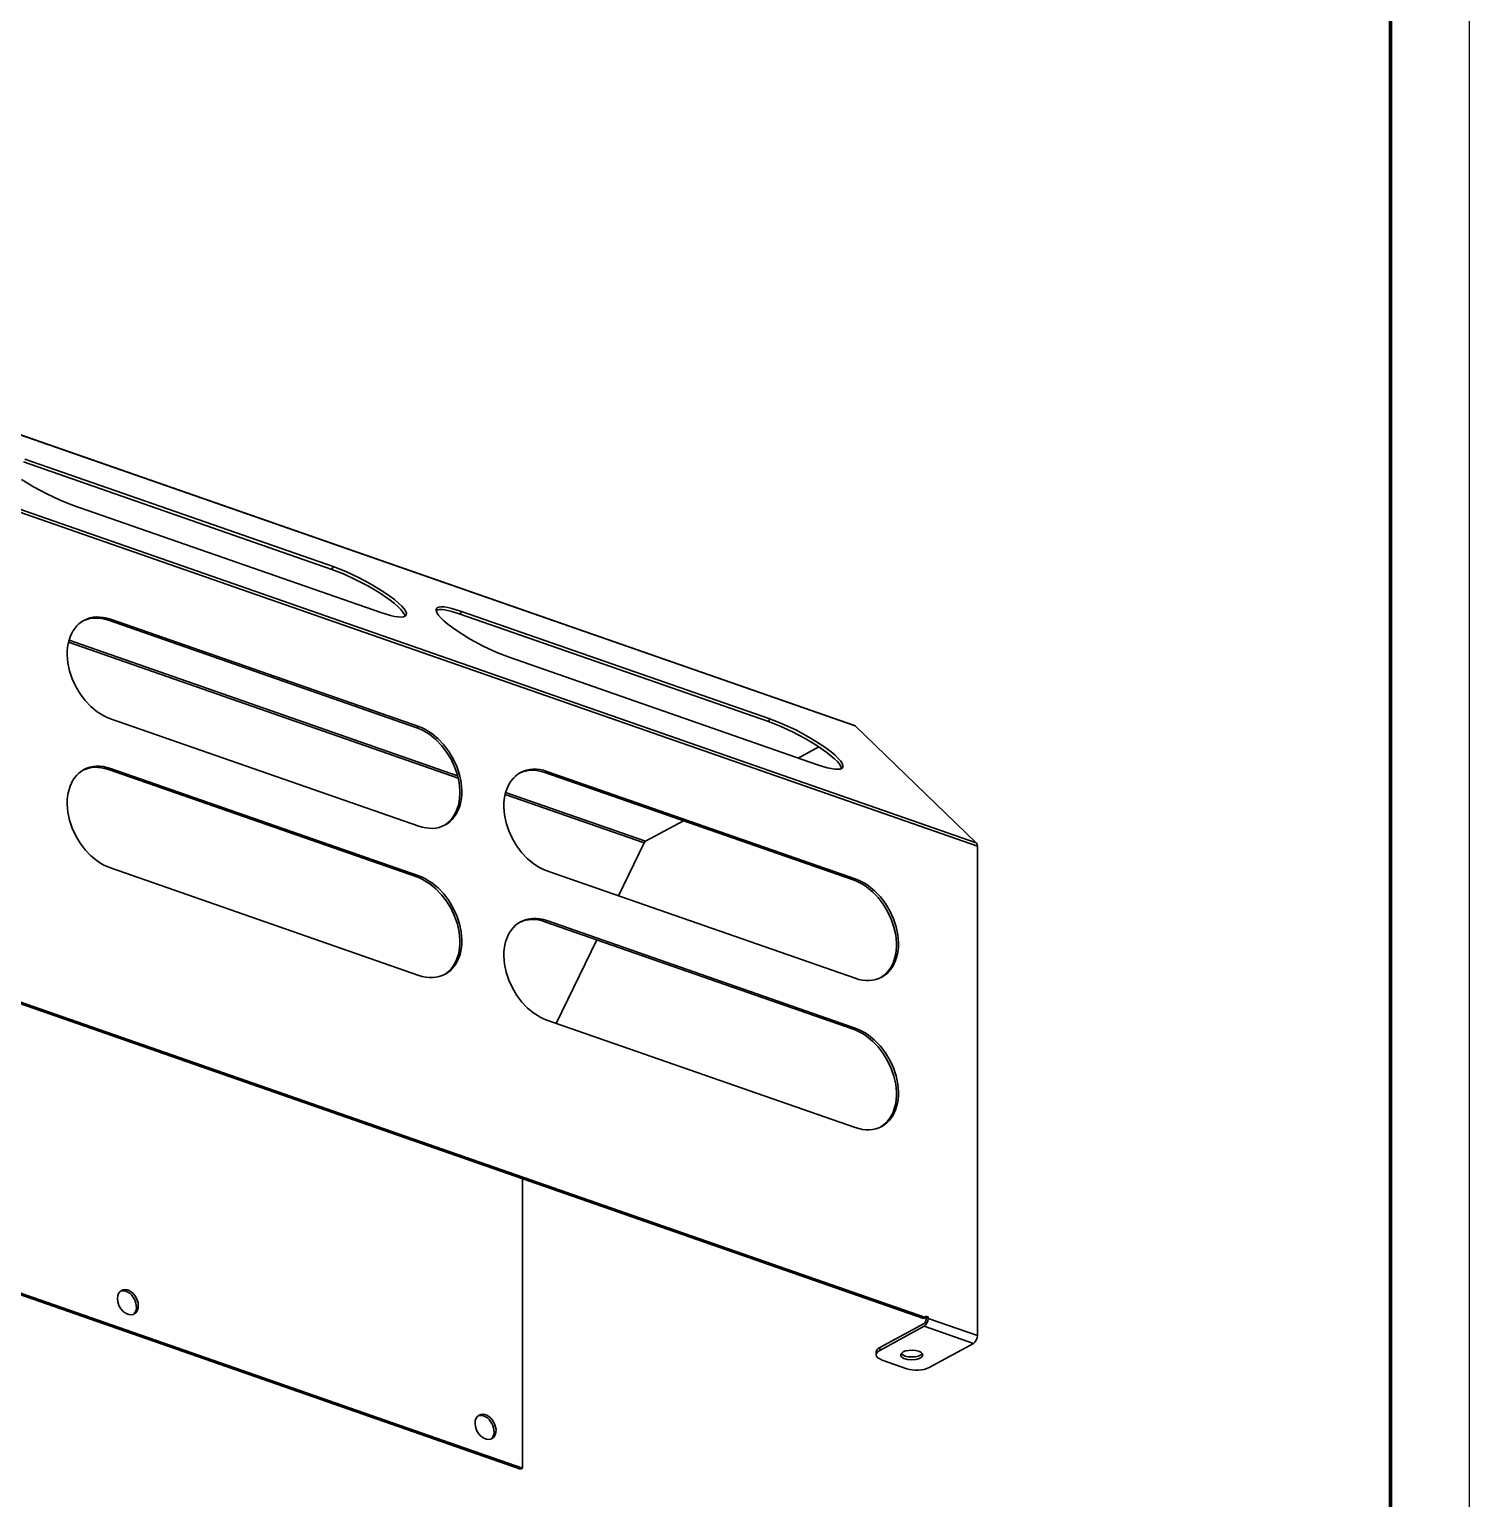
# Model space of a CAD drawing. Header units: millimetres. Extents: x 0 to 420, y 0 to 297.
# Drawn here: x 328.8 to 420, y 92.8 to 185.9 of the extents above; entities that cross this region are included whole.
import ezdxf

# ---------------------------------------------------------------- set-up
doc = ezdxf.new("R2010")
doc.units = ezdxf.units.MM

msp = doc.modelspace()

# ---------------------------------------------------------------- linework, layer by layer
at = {"color": 1, "lineweight": 35}
for p, q in [((381.051, 141.799), (263.139, 182.904)), ((263.189, 182.873), (381.1, 141.769)), ((270.854, 175.482), (388.765, 134.378)), ((270.923, 175.271), (388.835, 134.167)), ((328.437, 158.492), (347.959, 151.687)), ((348.049, 151.86), (328.528, 158.666)), ((328.309, 157.384), (329.073, 156.911)), ((329.073, 156.911), (329.909, 156.46)), ((329.909, 156.46), (330.755, 156.065)), ((330.755, 156.065), (331.547, 155.754)), ((331.547, 155.754), (351.069, 148.949)), ((348.049, 151.86), (347.959, 151.687)), ((347.959, 151.687), (348.7, 151.398)), ((348.842, 151.55), (348.049, 151.86)), ((348.7, 151.398), (349.491, 151.033)), ((349.687, 151.154), (348.842, 151.55)), ((349.491, 151.033), (350.281, 150.616)), ((350.523, 150.703), (349.687, 151.154)), ((350.281, 150.616), (351.018, 150.174)), ((351.288, 150.23), (350.523, 150.703)), ((351.018, 150.174), (351.654, 149.736)), ((351.626, 149.996), (351.288, 150.23)), ((351.925, 149.77), (351.626, 149.996)), ((351.069, 148.949), (351.675, 148.764)), ((351.654, 149.736), (351.921, 149.527)), ((351.921, 149.527), (352.148, 149.329)), ((352.18, 149.556), (351.925, 149.77)), ((352.148, 149.329), (352.33, 149.147)), ((352.387, 149.357), (352.18, 149.556)), ((352.33, 149.147), (352.467, 148.982)), ((352.541, 149.178), (352.387, 149.357)), ((352.467, 148.982), (352.554, 148.838)), ((352.639, 149.021), (352.541, 149.178)), ((352.68, 148.891), (352.639, 149.021)), ((352.664, 148.788), (352.68, 148.891)), ((354.576, 149.19), (354.559, 149.087)), ((354.559, 149.088), (354.652, 149.123)), ((354.559, 149.087), (354.6, 148.957)), ((354.638, 149.255), (354.576, 149.19)), ((354.6, 148.957), (354.699, 148.8)), ((354.744, 149.296), (354.638, 149.255)), ((354.652, 149.123), (354.776, 149.139)), ((354.892, 149.313), (354.744, 149.296)), ((354.776, 149.139), (354.93, 149.136)), ((355.08, 149.305), (354.892, 149.313)), ((354.93, 149.136), (355.113, 149.115)), ((355.305, 149.271), (355.08, 149.305)), ((355.113, 149.115), (355.553, 149.02)), ((355.565, 149.214), (355.305, 149.271)), ((355.553, 149.02), (356.08, 148.856)), ((356.17, 149.029), (355.565, 149.214)), ((356.17, 149.029), (356.08, 148.856)), ((356.08, 148.856), (375.602, 142.05)), ((375.692, 142.224), (356.17, 149.029)), ((331.686, 147.95), (331.573, 147.783)), ((331.812, 148.102), (331.686, 147.95)), ((331.952, 148.238), (331.812, 148.102)), ((332.103, 148.356), (331.952, 148.238)), ((332.265, 148.456), (332.103, 148.356)), ((332.204, 148.421), (332.382, 148.497)), ((332.449, 148.543), (332.265, 148.456)), ((332.382, 148.497), (332.57, 148.553)), ((332.642, 148.608), (332.449, 148.543)), ((332.57, 148.553), (332.765, 148.589)), ((332.845, 148.651), (332.642, 148.608)), ((332.765, 148.589), (332.967, 148.605)), ((333.055, 148.672), (332.845, 148.651)), ((332.967, 148.605), (333.174, 148.6)), ((333.271, 148.67), (333.055, 148.672)), ((333.174, 148.6), (333.386, 148.575)), ((333.491, 148.647), (333.271, 148.67)), ((333.386, 148.575), (333.599, 148.53)), ((333.715, 148.601), (333.491, 148.647)), ((333.599, 148.53), (333.815, 148.465)), ((333.939, 148.533), (333.715, 148.601)), ((333.939, 148.533), (333.815, 148.465)), ((333.815, 148.465), (353.336, 141.66)), ((353.461, 141.728), (333.939, 148.533)), ((351.675, 148.764), (351.934, 148.707)), ((351.934, 148.707), (352.159, 148.673)), ((352.159, 148.673), (352.347, 148.665)), ((352.347, 148.665), (352.495, 148.681)), ((352.495, 148.681), (352.601, 148.723)), ((352.554, 148.838), (352.59, 148.716)), ((352.601, 148.723), (352.664, 148.788)), ((354.699, 148.8), (354.853, 148.621)), ((354.853, 148.621), (355.059, 148.422)), ((355.059, 148.422), (355.315, 148.208)), ((355.315, 148.208), (355.614, 147.981)), ((355.614, 147.981), (355.951, 147.748)), ((331.321, 147.199), (331.268, 146.981)), ((355.962, 138.47), (331.288, 147.071)), ((331.39, 147.406), (331.321, 147.199)), ((355.924, 138.62), (331.321, 147.197)), ((331.474, 147.601), (331.39, 147.406)), ((331.573, 147.783), (331.474, 147.601)), ((355.951, 147.748), (356.716, 147.275)), ((356.716, 147.275), (357.552, 146.824)), ((331.211, 146.517), (331.207, 146.274)), ((331.207, 146.274), (331.248, 145.774)), ((331.232, 146.753), (331.211, 146.517)), ((331.268, 146.981), (331.232, 146.753)), ((357.552, 146.824), (358.398, 146.428)), ((358.398, 146.428), (359.19, 146.118)), ((359.19, 146.118), (378.712, 139.312)), ((331.248, 145.774), (331.354, 145.264)), ((331.354, 145.264), (331.521, 144.758)), ((331.521, 144.758), (331.747, 144.266)), ((331.747, 144.266), (332.026, 143.801)), ((332.026, 143.801), (332.35, 143.374)), ((332.35, 143.374), (332.713, 142.995)), ((274.078, 143.062), (385.43, 104.244)), ((274.203, 143.13), (385.555, 104.312)), ((332.713, 142.995), (333.105, 142.674)), ((333.105, 142.674), (333.309, 142.537)), ((333.309, 142.537), (333.517, 142.418)), ((333.517, 142.418), (333.728, 142.316)), ((333.728, 142.316), (333.939, 142.233)), ((333.939, 142.233), (353.461, 135.427)), ((353.461, 141.728), (353.336, 141.66)), ((353.336, 141.66), (353.546, 141.577)), ((353.673, 141.644), (353.461, 141.728)), ((353.546, 141.577), (353.754, 141.477)), ((353.884, 141.543), (353.673, 141.644)), ((353.754, 141.477), (353.959, 141.359)), ((354.092, 141.423), (353.884, 141.543)), ((354.296, 141.286), (354.092, 141.423)), ((375.692, 142.224), (375.602, 142.05)), ((375.602, 142.05), (376.343, 141.762)), ((376.484, 141.913), (375.692, 142.224)), ((376.343, 141.762), (377.134, 141.397)), ((377.33, 141.518), (376.484, 141.913)), ((378.166, 141.067), (377.33, 141.518)), ((381.051, 141.799), (380.993, 141.806)), ((381.1, 141.769), (381.051, 141.799)), ((388.765, 134.378), (381.1, 141.769)), ((353.959, 141.359), (354.161, 141.225)), ((354.161, 141.225), (354.55, 140.909)), ((354.688, 140.965), (354.296, 141.286)), ((354.55, 140.909), (354.909, 140.537)), ((355.05, 140.586), (354.688, 140.965)), ((354.909, 140.537), (355.232, 140.117)), ((355.375, 140.159), (355.05, 140.586)), ((377.134, 141.397), (377.924, 140.98)), ((377.924, 140.98), (378.661, 140.538)), ((378.931, 140.594), (378.166, 141.067)), ((378.661, 140.538), (379.297, 140.099)), ((379.268, 140.36), (378.931, 140.594)), ((355.232, 140.117), (355.511, 139.66)), ((355.653, 139.694), (355.375, 140.159)), ((355.511, 139.66), (355.738, 139.175)), ((355.879, 139.203), (355.653, 139.694)), ((377.495, 139.736), (378.8, 140.447)), ((379.568, 140.134), (379.268, 140.36)), ((379.297, 140.099), (379.564, 139.89)), ((379.564, 139.89), (379.79, 139.693)), ((379.823, 139.919), (379.568, 140.134)), ((379.79, 139.693), (379.973, 139.511)), ((380.029, 139.721), (379.823, 139.919)), ((380.183, 139.541), (380.029, 139.721)), ((331.812, 138.651), (331.686, 138.5)), ((331.952, 138.787), (331.812, 138.651)), ((332.103, 138.905), (331.952, 138.787)), ((332.265, 139.006), (332.103, 138.905)), ((332.204, 138.97), (332.382, 139.046)), ((332.449, 139.092), (332.265, 139.006)), ((332.382, 139.046), (332.57, 139.103)), ((332.642, 139.157), (332.449, 139.092)), ((332.57, 139.103), (332.765, 139.139)), ((332.845, 139.2), (332.642, 139.157)), ((332.765, 139.139), (332.967, 139.154)), ((333.055, 139.221), (332.845, 139.2)), ((332.967, 139.154), (333.174, 139.15)), ((333.271, 139.22), (333.055, 139.221)), ((333.174, 139.15), (333.386, 139.125)), ((333.491, 139.196), (333.271, 139.22)), ((333.386, 139.125), (333.599, 139.079)), ((333.715, 139.15), (333.491, 139.196)), ((333.599, 139.079), (333.815, 139.014)), ((333.939, 139.082), (333.715, 139.15)), ((333.939, 139.082), (333.815, 139.014)), ((333.815, 139.014), (353.336, 132.209)), ((353.461, 132.277), (333.939, 139.082)), ((355.738, 139.175), (355.909, 138.675)), ((356.047, 138.696), (355.879, 139.203)), ((355.909, 138.675), (356.02, 138.171)), ((356.153, 138.186), (356.047, 138.696)), ((359.746, 138.72), (359.594, 138.601)), ((359.908, 138.82), (359.746, 138.72)), ((359.846, 138.785), (360.025, 138.861)), ((360.092, 138.906), (359.908, 138.82)), ((360.025, 138.861), (360.213, 138.917)), ((360.285, 138.971), (360.092, 138.906)), ((360.213, 138.917), (360.408, 138.953)), ((360.488, 139.014), (360.285, 138.971)), ((360.408, 138.953), (360.61, 138.969)), ((360.698, 139.035), (360.488, 139.014)), ((360.61, 138.969), (360.817, 138.964)), ((360.913, 139.034), (360.698, 139.035)), ((360.817, 138.964), (361.028, 138.939)), ((361.134, 139.01), (360.913, 139.034)), ((361.028, 138.939), (361.242, 138.894)), ((361.357, 138.964), (361.134, 139.01)), ((361.242, 138.894), (361.457, 138.829)), ((361.582, 138.897), (361.357, 138.964)), ((361.582, 138.897), (361.457, 138.829)), ((361.457, 138.829), (380.979, 132.023)), ((381.104, 132.091), (361.582, 138.897)), ((378.712, 139.312), (379.317, 139.128)), ((379.317, 139.128), (379.577, 139.07)), ((379.577, 139.07), (379.802, 139.037)), ((379.802, 139.037), (379.99, 139.028)), ((379.973, 139.511), (380.109, 139.346)), ((379.99, 139.028), (380.138, 139.045)), ((380.109, 139.346), (380.196, 139.201)), ((380.138, 139.045), (380.244, 139.086)), ((380.282, 139.385), (380.183, 139.541)), ((380.196, 139.201), (380.233, 139.08)), ((380.244, 139.086), (380.306, 139.152)), ((380.323, 139.254), (380.282, 139.385)), ((380.306, 139.152), (380.323, 139.254)), ((331.321, 137.748), (331.268, 137.53)), ((331.39, 137.956), (331.321, 137.748)), ((331.474, 138.151), (331.39, 137.956)), ((331.573, 138.332), (331.474, 138.151)), ((331.686, 138.5), (331.573, 138.332)), ((356.02, 138.171), (356.067, 137.675)), ((356.194, 137.686), (356.153, 138.186)), ((359.033, 137.77), (358.964, 137.563)), ((359.117, 137.965), (359.033, 137.77)), ((359.215, 138.147), (359.117, 137.965)), ((359.328, 138.314), (359.215, 138.147)), ((359.455, 138.466), (359.328, 138.314)), ((359.594, 138.601), (359.455, 138.466)), ((331.211, 137.066), (331.207, 136.824)), ((331.207, 136.824), (331.248, 136.323)), ((331.232, 137.302), (331.211, 137.066)), ((331.268, 137.53), (331.232, 137.302)), ((356.019, 136.971), (355.971, 136.753)), ((356.011, 136.554), (356.079, 136.761)), ((356.051, 137.199), (356.019, 136.971)), ((356.067, 137.434), (356.051, 137.199)), ((356.067, 137.675), (356.067, 137.434)), ((356.079, 136.761), (356.132, 136.979)), ((356.132, 136.979), (356.169, 137.207)), ((356.169, 137.207), (356.19, 137.443)), ((356.19, 137.443), (356.194, 137.686)), ((358.854, 136.881), (358.85, 136.638)), ((358.874, 137.117), (358.854, 136.881)), ((358.911, 137.345), (358.874, 137.117)), ((358.964, 137.563), (358.911, 137.345)), ((367.736, 134.365), (358.931, 137.435)), ((367.827, 134.47), (358.963, 137.56)), ((242.125, 135.877), (360.036, 94.773)), ((331.248, 136.323), (331.354, 135.814)), ((355.508, 135.839), (355.374, 135.7)), ((355.449, 135.723), (355.588, 135.858)), ((355.628, 135.995), (355.508, 135.839)), ((355.588, 135.858), (355.715, 136.01)), ((355.736, 136.165), (355.628, 135.995)), ((355.715, 136.01), (355.828, 136.177)), ((355.829, 136.349), (355.736, 136.165)), ((355.828, 136.177), (355.927, 136.359)), ((355.907, 136.545), (355.829, 136.349)), ((355.971, 136.753), (355.907, 136.545)), ((355.927, 136.359), (356.011, 136.554)), ((358.85, 136.638), (358.891, 136.138)), ((358.891, 136.138), (358.996, 135.628)), ((359.911, 94.705), (242, 135.809)), ((331.354, 135.814), (331.521, 135.307)), ((331.521, 135.307), (331.747, 134.815)), ((353.461, 135.427), (353.686, 135.359)), ((353.686, 135.359), (353.91, 135.314)), ((353.91, 135.314), (354.13, 135.29)), ((354.13, 135.29), (354.346, 135.288)), ((354.346, 135.288), (354.556, 135.309)), ((354.556, 135.309), (354.758, 135.352)), ((354.758, 135.352), (354.952, 135.417)), ((354.952, 135.417), (355.135, 135.504)), ((355.229, 135.577), (355.072, 135.471)), ((355.135, 135.504), (355.298, 135.604)), ((355.374, 135.7), (355.229, 135.577)), ((355.298, 135.604), (355.449, 135.723)), ((358.996, 135.628), (359.164, 135.121)), ((359.164, 135.121), (359.39, 134.629)), ((367.827, 134.47), (370.22, 135.774)), ((331.747, 134.815), (332.026, 134.35)), ((332.026, 134.35), (332.35, 133.923)), ((359.39, 134.629), (359.669, 134.164)), ((359.669, 134.164), (359.993, 133.738)), ((366.107, 131.019), (367.736, 134.365)), ((367.736, 134.365), (367.778, 134.429)), ((367.778, 134.429), (367.827, 134.47)), ((388.817, 134.291), (388.765, 134.378)), ((388.835, 134.167), (388.817, 134.291)), ((388.835, 103.169), (388.835, 134.167)), ((332.35, 133.923), (332.713, 133.545)), ((332.713, 133.545), (333.105, 133.223)), ((333.105, 133.223), (333.309, 133.087)), ((333.309, 133.087), (333.517, 132.967)), ((359.993, 133.738), (360.356, 133.359)), ((360.356, 133.359), (360.748, 133.037)), ((333.517, 132.967), (333.728, 132.865)), ((333.728, 132.865), (333.939, 132.782)), ((333.939, 132.782), (353.461, 125.976)), ((353.461, 132.277), (353.336, 132.209)), ((353.336, 132.209), (353.546, 132.127)), ((353.673, 132.194), (353.461, 132.277)), ((353.546, 132.127), (353.754, 132.026)), ((353.884, 132.092), (353.673, 132.194)), ((360.748, 133.037), (360.952, 132.901)), ((360.952, 132.901), (361.16, 132.781)), ((361.16, 132.781), (361.37, 132.679)), ((361.37, 132.679), (361.582, 132.596)), ((361.582, 132.596), (381.104, 125.791)), ((353.754, 132.026), (353.959, 131.909)), ((354.092, 131.972), (353.884, 132.092)), ((353.959, 131.909), (354.161, 131.774)), ((354.296, 131.836), (354.092, 131.972)), ((354.161, 131.774), (354.55, 131.458)), ((354.688, 131.514), (354.296, 131.836)), ((354.55, 131.458), (354.909, 131.086)), ((355.05, 131.136), (354.688, 131.514)), ((381.104, 132.091), (380.979, 132.023)), ((380.979, 132.023), (381.188, 131.941)), ((381.316, 132.008), (381.104, 132.091)), ((381.188, 131.941), (381.396, 131.841)), ((381.526, 131.906), (381.316, 132.008)), ((381.396, 131.841), (381.602, 131.723)), ((381.734, 131.787), (381.526, 131.906)), ((381.602, 131.723), (381.804, 131.589)), ((381.938, 131.65), (381.734, 131.787)), ((381.804, 131.589), (382.192, 131.273)), ((382.331, 131.329), (381.938, 131.65)), ((382.192, 131.273), (382.552, 130.901)), ((382.693, 130.95), (382.331, 131.329)), ((354.909, 131.086), (355.232, 130.667)), ((355.375, 130.709), (355.05, 131.136)), ((355.232, 130.667), (355.511, 130.209)), ((355.653, 130.244), (355.375, 130.709)), ((382.552, 130.901), (382.875, 130.481)), ((383.018, 130.523), (382.693, 130.95)), ((382.875, 130.481), (383.153, 130.023)), ((383.296, 130.058), (383.018, 130.523)), ((355.511, 130.209), (355.738, 129.725)), ((355.879, 129.752), (355.653, 130.244)), ((355.738, 129.725), (355.909, 129.225)), ((356.047, 129.245), (355.879, 129.752)), ((359.908, 129.369), (359.746, 129.269)), ((359.846, 129.334), (360.025, 129.41)), ((360.092, 129.456), (359.908, 129.369)), ((360.025, 129.41), (360.213, 129.466)), ((360.285, 129.521), (360.092, 129.456)), ((360.213, 129.466), (360.408, 129.502)), ((360.488, 129.564), (360.285, 129.521)), ((360.408, 129.502), (360.61, 129.518)), ((360.698, 129.585), (360.488, 129.564)), ((360.61, 129.518), (360.817, 129.513)), ((360.913, 129.583), (360.698, 129.585)), ((360.817, 129.513), (361.028, 129.488)), ((361.134, 129.56), (360.913, 129.583)), ((361.028, 129.488), (361.242, 129.443)), ((361.357, 129.514), (361.134, 129.56)), ((361.242, 129.443), (361.457, 129.378)), ((361.582, 129.446), (361.357, 129.514)), ((361.582, 129.446), (361.457, 129.378)), ((361.457, 129.378), (380.979, 122.572)), ((381.104, 122.641), (361.582, 129.446)), ((383.153, 130.023), (383.381, 129.539)), ((383.522, 129.566), (383.296, 130.058)), ((383.381, 129.539), (383.552, 129.039)), ((383.69, 129.059), (383.522, 129.566)), ((355.909, 129.225), (356.02, 128.721)), ((356.02, 128.721), (356.067, 128.225)), ((356.153, 128.735), (356.047, 129.245)), ((356.194, 128.235), (356.153, 128.735)), ((359.117, 128.514), (359.033, 128.319)), ((359.215, 128.696), (359.117, 128.514)), ((359.328, 128.863), (359.215, 128.696)), ((359.455, 129.015), (359.328, 128.863)), ((359.594, 129.151), (359.455, 129.015)), ((359.746, 129.269), (359.594, 129.151)), ((383.552, 129.039), (383.662, 128.535)), ((383.662, 128.535), (383.71, 128.039)), ((383.795, 128.55), (383.69, 129.059)), ((383.836, 128.049), (383.795, 128.55)), ((356.019, 127.521), (355.971, 127.302)), ((356.051, 127.748), (356.019, 127.521)), ((356.067, 127.983), (356.051, 127.748)), ((356.067, 128.225), (356.067, 127.983)), ((356.079, 127.31), (356.132, 127.529)), ((356.132, 127.529), (356.169, 127.756)), ((356.169, 127.756), (356.19, 127.992)), ((356.19, 127.992), (356.194, 128.235)), ((358.874, 127.666), (358.854, 127.43)), ((358.911, 127.894), (358.874, 127.666)), ((358.964, 128.112), (358.911, 127.894)), ((359.033, 128.319), (358.964, 128.112)), ((362.173, 122.94), (364.749, 128.23)), ((383.694, 127.562), (383.662, 127.335)), ((383.71, 127.797), (383.694, 127.562)), ((383.71, 128.039), (383.71, 127.797)), ((383.775, 127.343), (383.812, 127.571)), ((383.812, 127.571), (383.832, 127.807)), ((383.832, 127.807), (383.836, 128.049)), ((355.628, 126.544), (355.508, 126.389)), ((355.588, 126.407), (355.715, 126.559)), ((355.736, 126.714), (355.628, 126.544)), ((355.715, 126.559), (355.828, 126.726)), ((355.829, 126.898), (355.736, 126.714)), ((355.828, 126.726), (355.927, 126.908)), ((355.907, 127.094), (355.829, 126.898)), ((355.971, 127.302), (355.907, 127.094)), ((355.927, 126.908), (356.011, 127.103)), ((356.011, 127.103), (356.079, 127.31)), ((358.854, 127.43), (358.85, 127.187)), ((358.85, 127.187), (358.891, 126.687)), ((358.891, 126.687), (358.996, 126.177)), ((383.379, 126.528), (383.271, 126.358)), ((383.358, 126.373), (383.471, 126.541)), ((383.472, 126.712), (383.379, 126.528)), ((383.471, 126.541), (383.57, 126.722)), ((383.55, 126.909), (383.472, 126.712)), ((383.614, 127.117), (383.55, 126.909)), ((383.57, 126.722), (383.654, 126.917)), ((383.662, 127.335), (383.614, 127.117)), ((383.654, 126.917), (383.722, 127.125)), ((383.722, 127.125), (383.775, 127.343)), ((353.461, 125.976), (353.686, 125.909)), ((353.686, 125.909), (353.91, 125.863)), ((353.91, 125.863), (354.13, 125.839)), ((354.13, 125.839), (354.346, 125.838)), ((354.346, 125.838), (354.556, 125.859)), ((354.556, 125.859), (354.758, 125.902)), ((354.758, 125.902), (354.952, 125.967)), ((354.952, 125.967), (355.135, 126.053)), ((355.229, 126.126), (355.072, 126.02)), ((355.135, 126.053), (355.298, 126.154)), ((355.374, 126.249), (355.229, 126.126)), ((355.298, 126.154), (355.449, 126.272)), ((355.508, 126.389), (355.374, 126.249)), ((355.449, 126.272), (355.588, 126.407)), ((358.996, 126.177), (359.164, 125.671)), ((359.164, 125.671), (359.39, 125.179)), ((381.104, 125.791), (381.329, 125.723)), ((381.329, 125.723), (381.552, 125.677)), ((381.552, 125.677), (381.773, 125.653)), ((381.773, 125.653), (381.989, 125.652)), ((381.989, 125.652), (382.199, 125.673)), ((382.199, 125.673), (382.401, 125.716)), ((382.401, 125.716), (382.595, 125.781)), ((382.595, 125.781), (382.778, 125.867)), ((382.872, 125.94), (382.715, 125.835)), ((382.778, 125.867), (382.941, 125.968)), ((383.017, 126.064), (382.872, 125.94)), ((382.941, 125.968), (383.092, 126.086)), ((383.151, 126.203), (383.017, 126.064)), ((383.092, 126.086), (383.231, 126.222)), ((383.271, 126.358), (383.151, 126.203)), ((383.231, 126.222), (383.358, 126.373)), ((359.39, 125.179), (359.669, 124.714)), ((359.669, 124.714), (359.993, 124.287)), ((359.993, 124.287), (360.356, 123.908)), ((360.356, 123.908), (360.748, 123.587)), ((360.748, 123.587), (360.952, 123.45)), ((360.952, 123.45), (361.16, 123.331)), ((361.16, 123.331), (361.37, 123.229)), ((361.37, 123.229), (361.582, 123.145)), ((361.582, 123.145), (381.104, 116.34)), ((381.104, 122.641), (380.979, 122.572)), ((380.979, 122.572), (381.188, 122.49)), ((381.316, 122.557), (381.104, 122.641)), ((381.188, 122.49), (381.396, 122.39)), ((381.526, 122.455), (381.316, 122.557)), ((381.396, 122.39), (381.602, 122.272)), ((381.734, 122.336), (381.526, 122.455)), ((381.602, 122.272), (381.804, 122.138)), ((381.938, 122.199), (381.734, 122.336)), ((381.804, 122.138), (382.192, 121.822)), ((382.331, 121.878), (381.938, 122.199)), ((382.693, 121.499), (382.331, 121.878)), ((382.192, 121.822), (382.552, 121.45)), ((382.552, 121.45), (382.875, 121.03)), ((383.018, 121.072), (382.693, 121.499)), ((382.875, 121.03), (383.153, 120.573)), ((383.296, 120.607), (383.018, 121.072)), ((383.153, 120.573), (383.381, 120.088)), ((383.522, 120.115), (383.296, 120.607)), ((383.381, 120.088), (383.552, 119.588)), ((383.69, 119.609), (383.522, 120.115)), ((383.552, 119.588), (383.662, 119.084)), ((383.662, 119.084), (383.71, 118.588)), ((383.795, 119.099), (383.69, 119.609)), ((383.836, 118.599), (383.795, 119.099)), ((383.71, 118.347), (383.694, 118.112)), ((383.71, 118.588), (383.71, 118.347)), ((383.812, 118.12), (383.832, 118.356)), ((383.832, 118.356), (383.836, 118.599)), ((383.472, 117.261), (383.379, 117.078)), ((383.471, 117.09), (383.57, 117.272)), ((383.55, 117.458), (383.472, 117.261)), ((383.614, 117.666), (383.55, 117.458)), ((383.57, 117.272), (383.654, 117.467)), ((383.662, 117.884), (383.614, 117.666)), ((383.654, 117.467), (383.722, 117.674)), ((383.694, 118.112), (383.662, 117.884)), ((383.722, 117.674), (383.775, 117.892)), ((383.775, 117.892), (383.812, 118.12)), ((381.104, 116.34), (381.329, 116.272)), ((382.401, 116.265), (382.595, 116.33)), ((382.595, 116.33), (382.778, 116.417)), ((382.872, 116.49), (382.715, 116.384)), ((382.778, 116.417), (382.941, 116.517)), ((383.017, 116.613), (382.872, 116.49)), ((382.941, 116.517), (383.092, 116.635)), ((383.151, 116.752), (383.017, 116.613)), ((383.092, 116.635), (383.231, 116.771)), ((383.271, 116.908), (383.151, 116.752)), ((383.231, 116.771), (383.358, 116.923)), ((383.379, 117.078), (383.271, 116.908)), ((383.358, 116.923), (383.471, 117.09)), ((381.329, 116.272), (381.552, 116.226)), ((381.552, 116.226), (381.773, 116.203)), ((381.773, 116.203), (381.989, 116.201)), ((381.989, 116.201), (382.199, 116.222)), ((382.199, 116.222), (382.401, 116.265)), ((360.036, 94.773), (360.036, 113.096)), ((334.752, 106.072), (334.642, 106.03)), ((334.873, 106.083), (334.752, 106.072)), ((335.002, 106.063), (334.873, 106.083)), ((335.132, 106.014), (335.002, 106.063)), ((334.402, 105.682), (334.385, 105.515)), ((334.385, 105.515), (334.41, 105.296)), ((334.452, 105.828), (334.402, 105.682)), ((334.41, 105.296), (334.485, 105.075)), ((334.534, 105.946), (334.452, 105.828)), ((334.642, 106.03), (334.534, 105.946)), ((334.582, 105.991), (334.69, 106.013)), ((334.69, 106.013), (334.806, 106.01)), ((334.806, 106.01), (334.926, 105.98)), ((334.926, 105.98), (335.046, 105.925)), ((335.046, 105.925), (335.162, 105.847)), ((335.259, 105.936), (335.132, 106.014)), ((335.162, 105.847), (335.27, 105.748)), ((335.377, 105.834), (335.259, 105.936)), ((335.27, 105.748), (335.366, 105.632)), ((335.366, 105.632), (335.448, 105.502)), ((335.484, 105.71), (335.377, 105.834)), ((335.448, 105.502), (335.513, 105.362)), ((335.573, 105.57), (335.484, 105.71)), ((335.513, 105.362), (335.558, 105.218)), ((335.558, 105.218), (335.583, 105.074)), ((335.642, 105.418), (335.573, 105.57)), ((335.689, 105.262), (335.642, 105.418)), ((335.71, 105.107), (335.689, 105.262)), ((334.485, 105.075), (334.603, 104.871)), ((334.603, 104.871), (334.756, 104.699)), ((334.756, 104.699), (334.931, 104.571)), ((334.931, 104.571), (335.116, 104.499)), ((335.116, 104.499), (335.295, 104.488)), ((335.295, 104.488), (335.378, 104.505)), ((335.378, 104.505), (335.455, 104.537)), ((335.467, 104.588), (335.39, 104.509)), ((335.455, 104.537), (335.549, 104.607)), ((335.527, 104.687), (335.467, 104.588)), ((335.567, 104.804), (335.527, 104.687)), ((335.549, 104.607), (335.625, 104.704)), ((335.586, 104.934), (335.567, 104.804)), ((335.583, 105.074), (335.586, 104.934)), ((335.625, 104.704), (335.678, 104.822)), ((335.678, 104.822), (335.707, 104.958)), ((335.707, 104.958), (335.71, 105.107)), ((385.555, 104.312), (385.43, 104.244)), ((385.531, 104.299), (385.586, 104.28)), ((385.555, 104.402), (385.555, 104.312)), ((385.711, 104.348), (385.555, 104.402)), ((385.586, 104.28), (385.711, 104.348)), ((385.586, 104.28), (385.586, 104.189)), ((385.711, 104.258), (385.692, 104.109)), ((385.711, 104.258), (385.711, 104.348)), ((385.711, 104.258), (388.835, 103.169)), ((382.65, 102.41), (385.461, 103.941)), ((385.461, 103.761), (382.65, 102.23)), ((385.461, 103.941), (385.509, 103.981)), ((385.557, 103.841), (385.461, 103.761)), ((385.461, 103.761), (388.585, 102.673)), ((385.509, 103.981), (385.55, 104.042)), ((385.55, 104.042), (385.577, 104.115)), ((385.638, 103.963), (385.557, 103.841)), ((385.577, 104.115), (385.586, 104.189)), ((385.692, 104.109), (385.638, 103.963)), ((382.487, 102.282), (382.556, 102.349)), ((382.556, 102.349), (382.65, 102.41)), ((382.65, 102.41), (382.65, 102.23)), ((385.774, 101.141), (388.585, 102.673)), ((388.585, 102.673), (388.68, 102.752)), ((388.68, 102.752), (388.761, 102.874)), ((388.761, 102.874), (388.816, 103.021)), ((388.816, 103.021), (388.835, 103.169)), ((382.431, 102.138), (382.445, 102.211)), ((382.431, 102.138), (382.431, 101.958)), ((382.445, 102.031), (382.431, 101.958)), ((382.431, 101.958), (382.456, 101.861)), ((382.445, 102.211), (382.487, 102.282)), ((382.487, 102.102), (382.445, 102.031)), ((382.456, 101.861), (382.53, 101.769)), ((382.556, 102.169), (382.487, 102.102)), ((382.53, 101.769), (382.648, 101.687)), ((382.65, 102.23), (382.556, 102.169)), ((382.648, 101.687), (382.806, 101.618)), ((382.806, 101.618), (384.368, 101.073)), ((383.99, 101.992), (383.98, 101.941)), ((383.98, 101.941), (383.994, 101.881)), ((384.02, 102.042), (383.99, 101.992)), ((383.994, 101.881), (384.034, 101.824)), ((384.11, 101.944), (384.012, 102.031)), ((384.134, 102.132), (384.02, 102.042)), ((384.034, 101.824), (384.098, 101.772)), ((384.098, 101.772), (384.185, 101.725)), ((384.265, 101.876), (384.11, 101.944)), ((384.292, 102.195), (384.134, 102.132)), ((384.185, 101.725), (384.412, 101.659)), ((384.462, 101.831), (384.265, 101.876)), ((384.487, 102.234), (384.292, 102.195)), ((384.412, 101.659), (384.68, 101.636)), ((384.68, 101.816), (384.462, 101.831)), ((384.701, 102.246), (384.487, 102.234)), ((384.899, 101.831), (384.68, 101.816)), ((384.68, 101.636), (384.948, 101.659)), ((384.912, 102.229), (384.701, 102.246)), ((385.096, 101.876), (384.899, 101.831)), ((385.102, 102.185), (384.912, 102.229)), ((384.948, 101.659), (385.175, 101.725)), ((385.251, 101.944), (385.096, 101.876)), ((385.251, 102.117), (385.102, 102.185)), ((385.175, 101.725), (385.262, 101.772)), ((385.347, 102.034), (385.251, 102.117)), ((385.349, 102.031), (385.251, 101.944)), ((385.262, 101.772), (385.327, 101.824)), ((385.327, 101.824), (385.367, 101.881)), ((385.38, 101.941), (385.347, 102.034)), ((385.367, 101.881), (385.38, 101.941)), ((384.368, 101.073), (384.532, 101.027)), ((384.532, 101.027), (384.714, 100.995)), ((384.714, 100.995), (384.907, 100.979)), ((384.907, 100.979), (385.103, 100.98)), ((385.103, 100.98), (385.295, 100.998)), ((385.295, 100.998), (385.475, 101.032)), ((385.475, 101.032), (385.637, 101.08)), ((385.637, 101.08), (385.774, 101.141)), ((357.047, 97.788), (357.03, 97.621)), ((357.098, 97.934), (357.047, 97.788)), ((357.179, 98.052), (357.098, 97.934)), ((357.287, 98.136), (357.179, 98.052)), ((357.227, 98.097), (357.336, 98.119)), ((357.397, 98.177), (357.287, 98.136)), ((357.336, 98.119), (357.452, 98.115)), ((357.519, 98.189), (357.397, 98.177)), ((357.452, 98.115), (357.571, 98.086)), ((357.647, 98.169), (357.519, 98.189)), ((357.571, 98.086), (357.691, 98.031)), ((357.777, 98.12), (357.647, 98.169)), ((357.691, 98.031), (357.807, 97.953)), ((357.904, 98.042), (357.777, 98.12)), ((357.807, 97.953), (357.915, 97.854)), ((358.023, 97.939), (357.904, 98.042)), ((357.915, 97.854), (358.011, 97.737)), ((358.011, 97.737), (358.093, 97.607)), ((358.129, 97.816), (358.023, 97.939)), ((358.218, 97.675), (358.129, 97.816)), ((357.03, 97.621), (357.055, 97.402)), ((357.055, 97.402), (357.13, 97.181)), ((357.13, 97.181), (357.249, 96.977)), ((357.249, 96.977), (357.401, 96.804)), ((357.401, 96.804), (357.577, 96.677)), ((358.093, 97.607), (358.158, 97.468)), ((358.172, 96.793), (358.112, 96.693)), ((358.158, 97.468), (358.203, 97.324)), ((358.212, 96.91), (358.172, 96.793)), ((358.195, 96.713), (358.27, 96.809)), ((358.203, 97.324), (358.228, 97.18)), ((358.231, 97.04), (358.212, 96.91)), ((358.287, 97.524), (358.218, 97.675)), ((358.228, 97.18), (358.231, 97.04)), ((358.27, 96.809), (358.323, 96.928)), ((358.334, 97.368), (358.287, 97.524)), ((358.323, 96.928), (358.352, 97.064)), ((358.356, 97.213), (358.334, 97.368)), ((358.352, 97.064), (358.356, 97.213)), ((357.577, 96.677), (357.761, 96.605)), ((357.761, 96.605), (357.94, 96.593)), ((357.94, 96.593), (358.023, 96.611)), ((358.023, 96.611), (358.1, 96.643)), ((358.112, 96.693), (358.035, 96.614)), ((358.1, 96.643), (358.195, 96.713)), ((360.036, 94.773), (359.911, 94.705))]:
    msp.add_line(p, q, dxfattribs=at)
at = {"color": 7, "lineweight": 25}
msp.add_lwpolyline([(0, 0), (420, 0), (420, 297), (0, 297)], close=True, dxfattribs=at)
at = {"color": 7, "lineweight": 70}
msp.add_lwpolyline([(20, 5), (415, 5), (415, 292), (20, 292)], close=True, dxfattribs=at)

doc.saveas('drawing.dxf')
